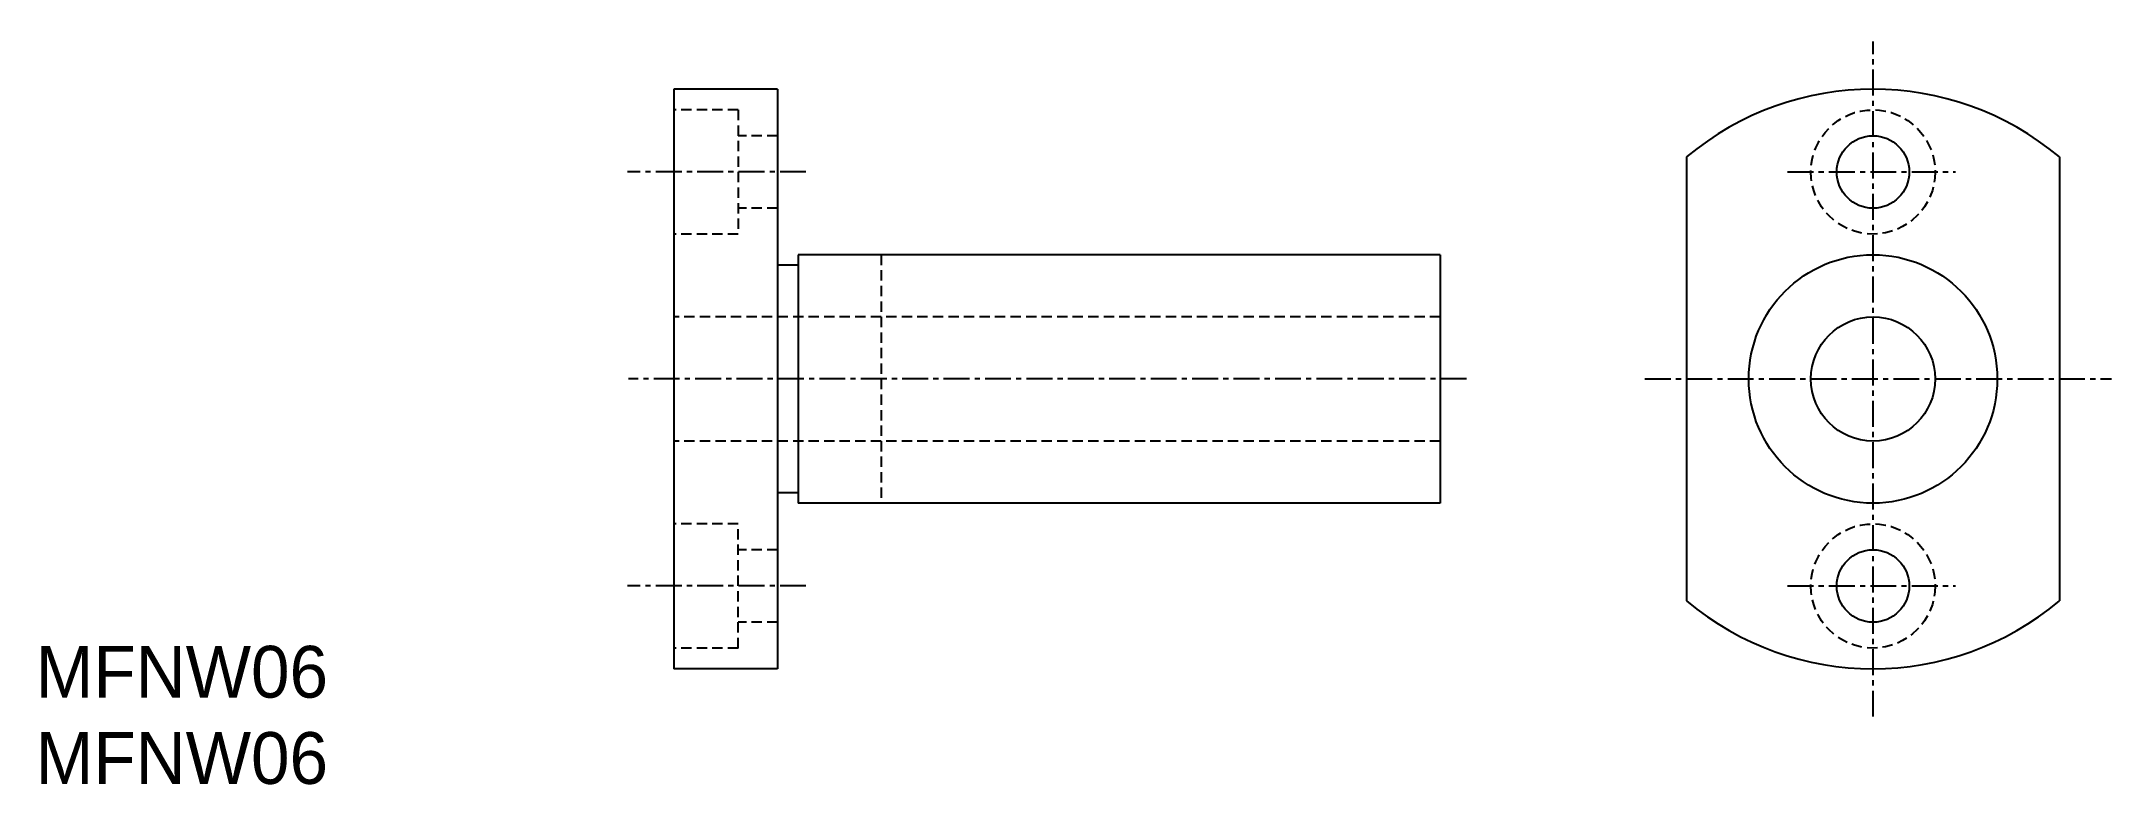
# Model space of a CAD drawing. Extents: x 10.3 to 110.2, y 10 to 45.9.
import ezdxf

# ---------------------------------------------------------------- set-up
doc = ezdxf.new("R2010")
doc.units = 0
doc.linetypes.add('CENTER', pattern=[2, 1.25, -0.25, 0.25, -0.25])
doc.linetypes.add('DASHED', pattern=[0.75, 0.5, -0.25])
doc.layers.get('0').update_dxf_attribs({"linetype": 'CONTINUOUS'})
doc.layers.add('CENTER', color=1, linetype='CENTER')

msp = doc.modelspace()

# ---------------------------------------------------------------- linework, layer by layer
at = {"color": 7, "linetype": 'CONTINUOUS'}
for p, q in [((40.817, 43.561), (40.817, 15.561)), ((45.817, 43.561), (40.817, 43.561)), ((45.817, 43.561), (45.817, 15.561)), ((98.714, 43.561), (98.714, 43.561)), ((89.714, 40.285), (89.714, 18.837)), ((107.714, 40.285), (107.714, 18.837)), ((46.817, 35.061), (45.817, 35.061)), ((46.817, 35.561), (46.817, 23.561)), ((77.817, 35.561), (46.817, 35.561)), ((77.817, 35.561), (77.817, 23.561)), ((46.817, 24.061), (45.817, 24.061)), ((77.817, 23.561), (46.817, 23.561)), ((45.817, 15.561), (40.817, 15.561)), ((40.817, 15.561), (40.817, 15.561))]:
    msp.add_line(p, q, dxfattribs=at)
at = {"color": 3, "linetype": 'DASHED'}
for p, q in [((43.917, 42.561), (40.817, 42.561)), ((43.917, 42.561), (43.917, 36.561)), ((45.817, 41.311), (43.917, 41.311)), ((45.817, 37.811), (43.917, 37.811)), ((43.917, 36.561), (40.817, 36.561)), ((50.817, 35.561), (50.817, 23.561)), ((77.817, 32.561), (40.817, 32.561)), ((77.817, 26.561), (40.817, 26.561)), ((43.917, 22.561), (40.817, 22.561)), ((43.917, 16.561), (43.917, 22.561)), ((45.817, 21.311), (43.917, 21.311)), ((45.817, 17.811), (43.917, 17.811)), ((43.917, 16.561), (40.817, 16.561))]:
    msp.add_line(p, q, dxfattribs=at)
for centre in [(98.714, 39.561), (98.714, 19.561)]:
    msp.add_circle(centre, 3, dxfattribs=at)
at = {"color": 7, "linetype": 'CONTINUOUS'}
for centre, radius in [((98.714, 39.561), 1.75), ((98.714, 29.561), 6), ((98.714, 29.561), 3), ((98.714, 19.561), 1.75)]:
    msp.add_circle(centre, radius, dxfattribs=at)
for start, end in [(49.9948, 130.0052), (229.9948, 310.0052)]:
    msp.add_arc((98.714, 29.561), 14, start, end, dxfattribs=at)
at = {"layer": 'CENTER', "color": 1, "linetype": 'CENTER'}
for p, q in [((98.714, 13.253), (98.714, 45.869)), ((47.191, 39.561), (38.577, 39.561)), ((94.588, 39.561), (102.695, 39.561)), ((79.089, 29.561), (38.629, 29.561)), ((87.699, 29.561), (110.234, 29.561)), ((47.191, 19.561), (38.577, 19.561)), ((94.588, 19.561), (102.695, 19.561))]:
    msp.add_line(p, q, dxfattribs=at)

# ---------------------------------------------------------------- texts
at = {"color": 7, "linetype": 'CONTINUOUS'}
for p in [(10, 14.167), (10, 10)]:
    msp.add_text('MFNW06', height=2.5, dxfattribs=at).set_placement(p)

doc.saveas('drawing.dxf')
